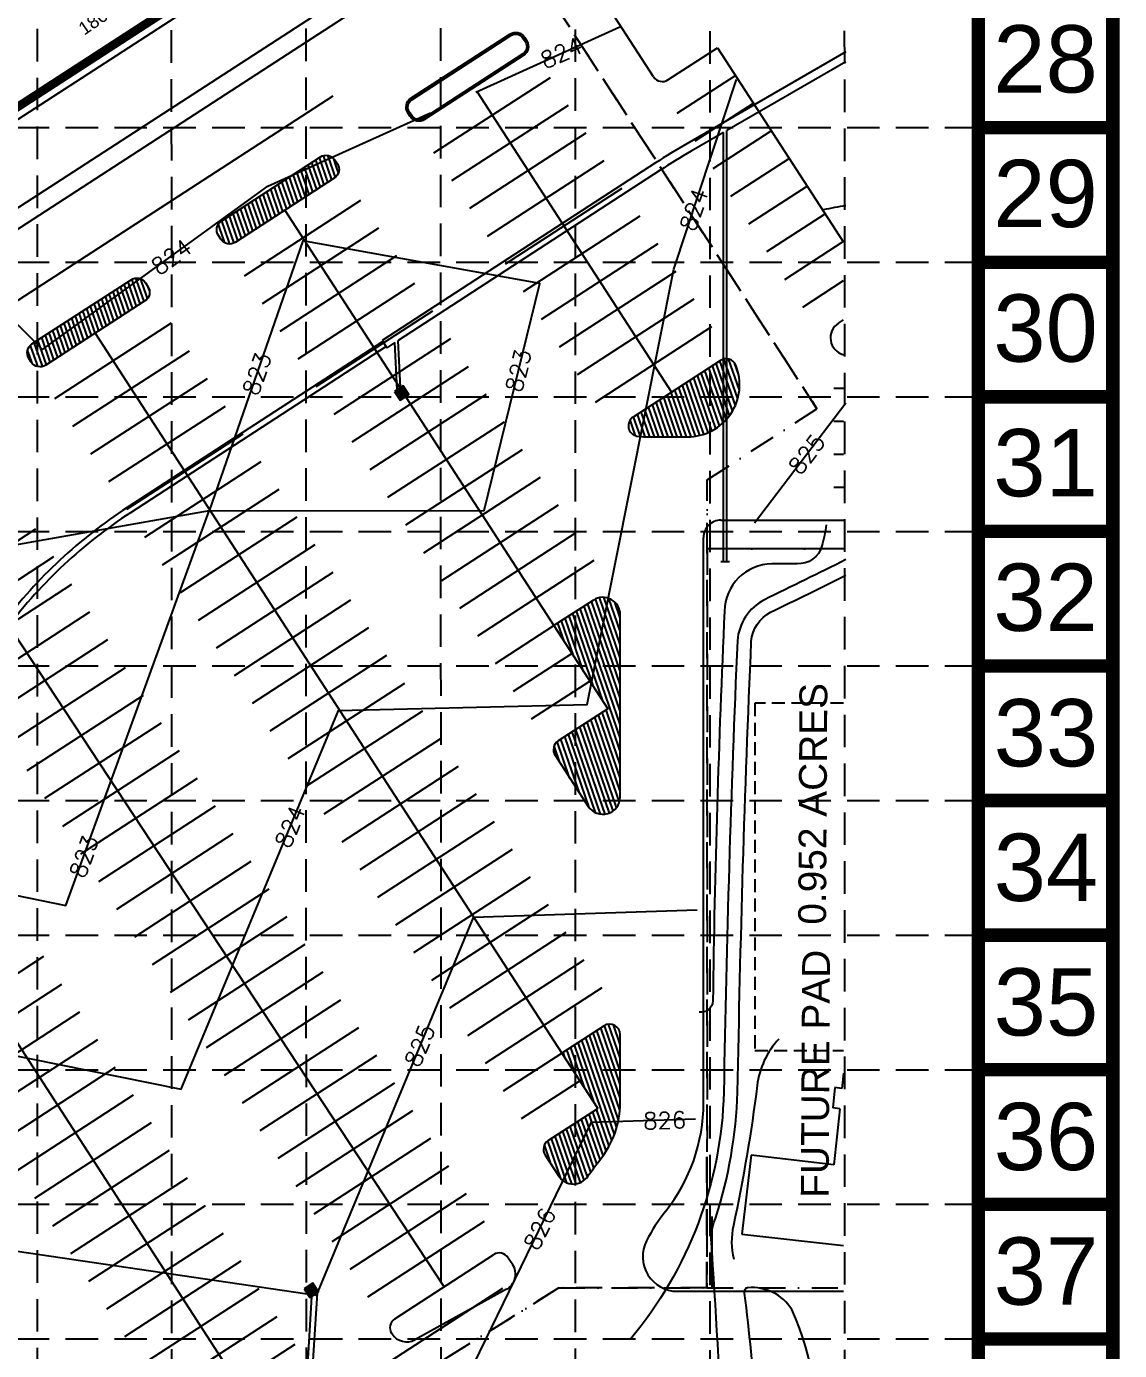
# Model space of a CAD drawing. Header units: inches. Extents: x -105549 to 5741, y -35602 to 5776.
# Drawn here: x 5426.8 to 5741.5, y 4298.7 to 4679.8 of the extents above; entities that cross this region are included whole.
import ezdxf
from ezdxf.enums import TextEntityAlignment as Align

# ---------------------------------------------------------------- set-up
doc = ezdxf.new("R2010")
doc.units = ezdxf.units.IN
doc.header["$LTSCALE"] = 30
doc.header["$MEASUREMENT"] = 0
for name, pattern in [('DASHDOT2', [0.5, 0.25, -0.125, 0, -0.125]), ('HIDDEN', [0.375, 0.25, -0.125]), ('HIDDEN2', [0.1875, 0.125, -0.0625]), ('SOLID', [0])]:
    doc.linetypes.add(name, pattern=pattern)
for name, color, linetype in [('A-SHELL-EXTWALL', 4, 'Continuous'), ('A-SITE-CURB', 2, 'Continuous'), ('A-SITE-PKSTRIPE', 7, 'Continuous'), ('A-SITE-PROPERTY', 6, 'DASHDOT2'), ('BASE', 7, 'Continuous'), ('Buildings', 3, 'Continuous'), ('Buildings Inner lines', 213, 'Continuous'), ('C-BLDG-OTLN', 8, 'Continuous'), ('GRID', 254, 'HIDDEN'), ('LAND', 3, 'Continuous'), ('p_lots', 3, 'Continuous'), ('SANITARY', 7, 'Continuous'), ('SITE-PARKING NOTES', 7, 'Continuous'), ('x37001pst$0$p-stm', 5, 'Continuous'), ('x37001pst$0$P-STM-INLET', 4, 'Continuous'), ('x37001pto$0$P-CONT-LAND', 1, 'Continuous'), ('x37001pto$0$P-CONT-MJR', 1, 'Continuous'), ('x37001pto$0$P-CONT-MNR', 1, 'Continuous'), ('x37001pto$0$P-CONT-TXT', 1, 'Continuous')]:
    doc.layers.add(name, color=color, linetype=linetype)
doc.styles.get("Standard").update_dxf_attribs({"font": 'ARIAL.TTF'})
doc.styles.add('x37001pto$0$L80', font='simplex', dxfattribs={"height": 4.8})
pattern_1 = [(108.99734, (7763.0714, -869.9466), (-1.18191711, -0.40690531), [])]
pattern_2 = [(108.99734, (7763.0714, -869.9466), (-1.18191711, -0.40690531), [])]

msp = doc.modelspace()

# ---------------------------------------------------------------- hatches: boundary and pattern name
at = {"layer": 'A-SITE-PKSTRIPE'}
h = msp.add_hatch(dxfattribs=at)
h.set_pattern_fill('ANSI31', scale=10, angle=423.9973, style=0)
h.set_pattern_definition(pattern_1)
edge = h.paths.add_edge_path()
edge.add_arc((5485.23, 4620.16), 3, 212.949, 302.949, ccw=False)
edge.add_line((5482.71, 4618.53), (5482.01, 4619.61))
edge.add_arc((5484.52, 4621.24), 3, 122.949, 212.949, ccw=False)
edge.add_line((5482.89, 4623.76), (5511.42, 4642.25))
edge.add_arc((5513.05, 4639.74), 3, 32.949, 122.949, ccw=False)
edge.add_line((5515.57, 4641.37), (5516.28, 4640.28))
edge.add_arc((5513.76, 4638.65), 3, 302.949, 392.949, ccw=False)
edge.add_line((5515.39, 4636.13), (5486.86, 4617.64))
h = msp.add_hatch(dxfattribs=at)
h.set_pattern_fill('ANSI31', scale=10, angle=423.9973, style=0)
h.set_pattern_definition(pattern_1)
edge = h.paths.add_edge_path()
edge.add_arc((5430.68, 4584.81), 3, 212.949, 302.949, ccw=False)
edge.add_line((5428.16, 4583.17), (5427.46, 4584.26))
edge.add_arc((5429.98, 4585.89), 3, 122.949, 212.949, ccw=False)
edge.add_line((5428.35, 4588.41), (5456.88, 4606.9))
edge.add_arc((5458.51, 4604.38), 3, 32.949, 122.949, ccw=False)
edge.add_line((5461.03, 4606.02), (5461.73, 4604.93))
edge.add_arc((5459.21, 4603.3), 3, 302.949, 392.949, ccw=False)
edge.add_line((5460.84, 4600.78), (5432.31, 4582.29))
h = msp.add_hatch(dxfattribs=at)
h.set_pattern_fill('ANSI31', scale=10, angle=63.9973, style=0)
h.set_pattern_definition(pattern_2)
edge = h.paths.add_edge_path()
edge.add_line((5605.18, 4561.66), (5617.1, 4561.66))
edge.add_arc((5617.1, 4576.66), 15, 269.9973, 382.0225)
edge.add_arc((5628.22, 4581.16), 3, 382.0225, 482.949)
edge.add_line((5626.59, 4583.68), (5601.43, 4567.37))
edge.add_arc((5603.06, 4564.85), 3, 122.949, 259.8124)
edge.add_arc((5605.18, 4576.66), 15, 259.8124, 269.9973)
h = msp.add_hatch(dxfattribs=at)
h.set_pattern_fill('ANSI31', scale=10, angle=63.9973, style=0)
h.set_pattern_definition(pattern_2)
edge = h.paths.add_edge_path()
edge.add_line((5578.63, 4507.31), (5594.13, 4483.39))
edge.add_line((5594.13, 4483.39), (5579.86, 4474.15))
edge.add_arc((5581.5, 4471.63), 3, 122.949, 212.949)
edge.add_line((5578.98, 4470), (5588.51, 4455.29))
edge.add_arc((5592.71, 4458.01), 5, 212.949, 359.9973)
edge.add_line((5597.71, 4458.01), (5597.71, 4510.48))
edge.add_arc((5592.71, 4510.48), 5, 359.9973, 482.949)
edge.add_line((5589.99, 4514.67), (5578.63, 4507.31))
h = msp.add_hatch(dxfattribs=at)
h.set_pattern_fill('ANSI31', scale=10, angle=63.9973, style=0)
h.set_pattern_definition(pattern_2)
h.paths.add_polyline_path([(5580.92, 4384.26), (5591.25, 4368.32), (5576.99, 4359.07, 0.414119), (5576.1, 4354.92), (5580.04, 4348.85, 0.538011), (5588.39, 4348.78, -0.020666), (5592.01, 4353.7, 0.170308), (5597.7, 4369.95), (5597.7, 4389.62, 0.594652), (5593.07, 4392.14)])
at = {"layer": 'x37001pst$0$P-STM-INLET'}
for points in [[(5532.74, 4574.71), (5534.38, 4572.19), (5536.89, 4573.82), (5535.26, 4576.34)], [(5506.74, 4316.4), (5508.37, 4313.89), (5510.89, 4315.52), (5509.26, 4318.04)]]:
    msp.add_hatch(color=5, dxfattribs=at).paths.add_polyline_path(points)

# ---------------------------------------------------------------- linework, layer by layer
at = {"layer": 'A-SHELL-EXTWALL', "color": 7}
for p, q in [((5662, 4378.46), (5661.54, 4374.11)), ((5659.55, 4374.35), (5658.93, 4368.48)), ((5661.54, 4374.11), (5659.55, 4374.35)), ((5660.91, 4368.24), (5658.93, 4368.48)), ((5660.91, 4368.24), (5659.19, 4352.09)), ((5635.4, 4354.91), (5632.7, 4332.14)), ((5659.19, 4352.09), (5635.4, 4354.91)), ((5632.7, 4332.14), (5662, 4328.86))]:
    msp.add_line(p, q, dxfattribs=at)
at = {"layer": 'A-SITE-CURB', "color": 7}
for p, q in [((5408.31, 4611.17), (5521.58, 4684.59)), ((5413.82, 4620.82), (5511.03, 4683.83)), ((5607.3, 4665.32), (5596.18, 4682.47)), ((5611.45, 4664.43), (5625.72, 4673.68)), ((5625.72, 4673.68), (5662, 4617.69)), ((5626.71, 4537.66), (5662, 4537.66)), ((5621.7, 4369.94), (5621.71, 4532.66)), ((5532.78, 4307.78), (5561.31, 4326.27)), ((5565.46, 4325.38), (5566.76, 4323.37)), ((5564.98, 4316.27), (5538.62, 4301.77)), ((5614.18, 4315.7), (5662, 4315.7)), ((5531.89, 4303.63), (5532.02, 4303.43))]:
    msp.add_line(p, q, dxfattribs=at)
for points in [[(5541.4, 4652.99, -0.414214), (5537.25, 4653.88), (5536.55, 4654.97, -0.414214), (5537.44, 4659.11), (5565.97, 4677.61, -0.414214), (5570.12, 4676.72), (5570.82, 4675.64, -0.414214), (5569.93, 4671.49)], [(5541.13, 4653.41, -0.414214), (5537.67, 4654.15), (5536.97, 4655.24, -0.414214), (5537.71, 4658.7), (5566.24, 4677.19, -0.414214), (5569.7, 4676.45), (5570.4, 4675.36, -0.414214), (5569.66, 4671.91)]]:
    msp.add_lwpolyline(points, format="xyb", close=True, dxfattribs=at)
for centre, radius, start, end in [((5609.82, 4666.95), 3, 212.949, 302.949), ((5626.71, 4532.66), 5, 89.9973, 179.9973), ((5571.7, 4369.95), 50, 321.3365, 359.9973), ((5649.79, 4307.47), 50, 141.3365, 152.8869), ((5614.18, 4325.7), 10, 152.8869, 269.9973), ((5562.94, 4323.75), 3, 32.949, 122.949), ((5562.57, 4320.65), 5, 298.814, 32.949), ((5534.41, 4305.26), 3, 122.949, 212.9491), ((5536.21, 4306.15), 5, 212.9491, 298.814)]:
    msp.add_arc(centre, radius, start, end, dxfattribs=at)
at = {"layer": 'A-SITE-PKSTRIPE', "color": 7}
for p, q in [((5544.05, 4643.39), (5577.62, 4665.15)), ((5614.1, 4654.83), (5630.88, 4665.71)), ((5556.49, 4660.98), (5612.51, 4574.55)), ((5619.27, 4646.86), (5636.05, 4657.73)), ((5619.27, 4646.86), (5636.05, 4657.73)), ((5549.22, 4635.42), (5582.79, 4657.17)), ((5549.22, 4635.42), (5582.79, 4657.17)), ((5554.39, 4627.45), (5587.95, 4649.2)), ((5554.39, 4627.45), (5587.95, 4649.2)), ((5624.43, 4638.88), (5641.22, 4649.76)), ((5559.55, 4619.47), (5593.12, 4641.23)), ((5559.55, 4619.47), (5593.12, 4641.23)), ((5629.6, 4630.91), (5646.38, 4641.79)), ((5564.72, 4611.5), (5598.29, 4633.26)), ((5564.72, 4611.5), (5598.29, 4633.26)), ((5634.77, 4622.94), (5651.55, 4633.82)), ((5634.77, 4622.94), (5651.55, 4633.82)), ((5489.51, 4608.04), (5523.07, 4629.79)), ((5501.12, 4626.89), (5578.63, 4507.31)), ((5569.89, 4603.53), (5603.45, 4625.29)), ((5639.93, 4614.97), (5656.72, 4625.85)), ((5494.68, 4600.07), (5528.24, 4621.82)), ((5494.68, 4600.07), (5528.24, 4621.82)), ((5575.06, 4595.56), (5608.62, 4617.31)), ((5645.1, 4607), (5661.88, 4617.87)), ((5499.84, 4592.09), (5533.41, 4613.85)), ((5499.84, 4592.09), (5533.41, 4613.85)), ((5580.22, 4587.59), (5613.79, 4609.34)), ((5505.01, 4584.12), (5538.58, 4605.88)), ((5505.01, 4584.12), (5538.58, 4605.88)), ((5650.27, 4599.02), (5662, 4606.63)), ((5650.27, 4599.02), (5662, 4606.63)), ((5585.39, 4579.61), (5618.96, 4601.37)), ((5510.18, 4576.15), (5543.74, 4597.9)), ((5510.18, 4576.15), (5543.74, 4597.9)), ((5434.96, 4572.68), (5468.53, 4594.44)), ((5590.56, 4571.64), (5624.12, 4593.4)), ((5660.53, 4594.35), (5662, 4595.31)), ((5446.58, 4591.53), (5580.92, 4384.26)), ((5515.34, 4568.18), (5548.91, 4589.93)), ((5440.13, 4564.71), (5473.7, 4586.47)), ((5440.13, 4564.71), (5473.7, 4586.47)), ((5520.51, 4560.21), (5554.08, 4581.96)), ((5445.3, 4556.74), (5478.86, 4578.5)), ((5445.3, 4556.74), (5478.86, 4578.5)), ((5525.68, 4552.23), (5559.24, 4573.99)), ((5659.25, 4575.66), (5662, 4575.66)), ((5450.46, 4548.77), (5484.03, 4570.52)), ((5450.46, 4548.77), (5484.03, 4570.52)), ((5530.84, 4544.26), (5564.41, 4566.02)), ((5659.25, 4566.16), (5662, 4566.16)), ((5455.63, 4540.8), (5489.2, 4562.55)), ((5455.63, 4540.8), (5489.2, 4562.55)), ((5547.04, 4317.02), (5390.27, 4555.04)), ((5536.01, 4536.29), (5569.58, 4558.05)), ((5659.25, 4556.66), (5662, 4556.66)), ((5460.8, 4532.82), (5494.36, 4554.58)), ((5541.18, 4528.32), (5574.74, 4550.07)), ((5541.18, 4528.32), (5574.74, 4550.07)), ((5659.25, 4547.16), (5662, 4547.16)), ((5465.96, 4524.85), (5499.53, 4546.61)), ((5546.34, 4520.35), (5579.91, 4542.1)), ((5546.34, 4520.35), (5579.91, 4542.1)), ((5471.13, 4516.88), (5504.7, 4538.64)), ((5395.92, 4513.42), (5429.49, 4535.17)), ((5395.92, 4513.42), (5429.49, 4535.17)), ((5551.51, 4512.37), (5585.08, 4534.13)), ((5551.51, 4512.37), (5585.08, 4534.13)), ((5476.3, 4508.91), (5509.87, 4530.66)), ((5401.09, 4505.44), (5434.65, 4527.2)), ((5401.09, 4505.44), (5434.65, 4527.2)), ((5556.68, 4504.4), (5590.25, 4526.16)), ((5556.68, 4504.4), (5590.25, 4526.16)), ((5337.49, 4520.83), (5528.67, 4225.86)), ((5481.47, 4500.94), (5515.03, 4522.69)), ((5406.25, 4497.47), (5439.82, 4519.23)), ((5486.63, 4492.96), (5520.2, 4514.72)), ((5486.63, 4492.96), (5520.2, 4514.72)), ((5411.42, 4489.5), (5444.99, 4511.25)), ((5491.8, 4484.99), (5525.37, 4506.75)), ((5491.8, 4484.99), (5525.37, 4506.75)), ((5561.85, 4496.43), (5578.63, 4507.31)), ((5416.59, 4481.53), (5450.15, 4503.28)), ((5496.97, 4477.02), (5530.53, 4498.78)), ((5496.97, 4477.02), (5530.53, 4498.78)), ((5567.01, 4488.46), (5583.8, 4499.34)), ((5421.75, 4473.56), (5455.32, 4495.31)), ((5502.13, 4469.05), (5535.7, 4490.8)), ((5502.13, 4469.05), (5535.7, 4490.8)), ((5572.18, 4480.49), (5588.96, 4491.36)), ((5426.92, 4465.58), (5460.49, 4487.34)), ((5507.3, 4461.08), (5540.87, 4482.83)), ((5432.09, 4457.61), (5465.65, 4479.37)), ((5432.09, 4457.61), (5465.65, 4479.37)), ((5512.47, 4453.1), (5546.03, 4474.86)), ((5437.25, 4449.64), (5470.82, 4471.4)), ((5437.25, 4449.64), (5470.82, 4471.4)), ((5442.42, 4441.67), (5475.99, 4463.42)), ((5442.42, 4441.67), (5475.99, 4463.42)), ((5517.63, 4445.13), (5551.2, 4466.89)), ((5522.8, 4437.16), (5556.37, 4458.92)), ((5447.59, 4433.7), (5481.15, 4455.45)), ((5447.59, 4433.7), (5481.15, 4455.45)), ((5527.97, 4429.19), (5561.53, 4450.94)), ((5452.76, 4425.72), (5486.32, 4447.48)), ((5533.14, 4421.22), (5566.7, 4442.97)), ((5533.14, 4421.22), (5566.7, 4442.97)), ((5457.92, 4417.75), (5491.49, 4439.51)), ((5538.3, 4413.24), (5571.87, 4435)), ((5538.3, 4413.24), (5571.87, 4435)), ((5463.09, 4409.78), (5496.66, 4431.54)), ((5543.47, 4405.27), (5577.04, 4427.03)), ((5543.47, 4405.27), (5577.04, 4427.03)), ((5468.26, 4401.81), (5501.82, 4423.56)), ((5548.64, 4397.3), (5582.2, 4419.06)), ((5473.42, 4393.84), (5506.99, 4415.59)), ((5398.21, 4390.37), (5431.78, 4412.13)), ((5553.8, 4389.33), (5587.37, 4411.08)), ((5478.59, 4385.86), (5512.16, 4407.62)), ((5478.59, 4385.86), (5512.16, 4407.62)), ((5403.38, 4382.4), (5436.94, 4404.15)), ((5558.97, 4381.36), (5592.54, 4403.11)), ((5483.76, 4377.89), (5517.32, 4399.65)), ((5483.76, 4377.89), (5517.32, 4399.65)), ((5408.54, 4374.43), (5442.11, 4396.18)), ((5488.92, 4369.92), (5522.49, 4391.68)), ((5488.92, 4369.92), (5522.49, 4391.68)), ((5413.71, 4366.45), (5447.28, 4388.21)), ((5494.09, 4361.95), (5527.66, 4383.7)), ((5564.14, 4373.38), (5580.92, 4384.26)), ((5580.92, 4384.26), (5591.25, 4368.32)), ((5418.88, 4358.48), (5452.44, 4380.24)), ((5499.26, 4353.98), (5532.82, 4375.73)), ((5569.3, 4365.41), (5586.09, 4376.29)), ((5424.05, 4350.51), (5457.61, 4372.27)), ((5424.05, 4350.51), (5457.61, 4372.27)), ((5576.99, 4359.07), (5591.25, 4368.32)), ((5429.21, 4342.54), (5462.78, 4364.29)), ((5429.21, 4342.54), (5462.78, 4364.29)), ((5504.43, 4346), (5537.99, 4367.76)), ((5509.59, 4338.03), (5543.16, 4359.79)), ((5434.38, 4334.57), (5467.95, 4356.32)), ((5434.38, 4334.57), (5467.95, 4356.32)), ((5514.76, 4330.06), (5548.33, 4351.82)), ((5439.55, 4326.59), (5473.11, 4348.35)), ((5519.93, 4322.09), (5553.49, 4343.84)), ((5519.93, 4322.09), (5553.49, 4343.84)), ((5444.71, 4318.62), (5478.28, 4340.38)), ((5525.09, 4314.12), (5558.66, 4335.87)), ((5449.88, 4310.65), (5483.45, 4332.41)), ((5455.05, 4302.68), (5488.61, 4324.43)), ((5460.21, 4294.71), (5493.78, 4316.46)), ((5465.38, 4286.73), (5498.95, 4308.49)), ((5465.38, 4286.73), (5498.95, 4308.49)), ((5470.55, 4278.76), (5504.11, 4300.52))]:
    msp.add_line(p, q, dxfattribs=at)
for points in [[(5486.86, 4617.64, -0.414214), (5482.71, 4618.53), (5482.01, 4619.61, -0.414214), (5482.89, 4623.76), (5511.42, 4642.25, -0.414214), (5515.57, 4641.37), (5516.28, 4640.28, -0.414214), (5515.39, 4636.13)], [(5432.31, 4582.29, -0.414214), (5428.16, 4583.17), (5427.46, 4584.26, -0.414214), (5428.35, 4588.41), (5456.88, 4606.9, -0.414214), (5461.03, 4606.02), (5461.73, 4604.93, -0.414214), (5460.84, 4600.78)], [(5605.18, 4561.66), (5617.1, 4561.66, 0.53185), (5631, 4582.28, 0.471239), (5626.59, 4583.68), (5601.43, 4567.37, 0.680003), (5602.53, 4561.9, 0.04447)], [(5578.63, 4507.31), (5594.13, 4483.39), (5579.86, 4474.15, 0.414214), (5578.98, 4470), (5588.51, 4455.29, 0.747064), (5597.71, 4458.01), (5597.71, 4510.48, 0.594652), (5589.99, 4514.67)]]:
    msp.add_lwpolyline(points, format="xyb", close=True, dxfattribs=at)
msp.add_lwpolyline([(5576.99, 4359.07, 0.414214), (5576.1, 4354.92), (5580.04, 4348.85, 0.538011), (5588.39, 4348.78, -0.020666), (5592.01, 4353.7, 0.170308), (5597.7, 4369.95), (5597.7, 4389.62, 0.594652), (5593.07, 4392.14), (5580.92, 4384.26)], format="xyb", dxfattribs=at)
msp.add_arc((5663.25, 4590.16), 5, 122.949, 255.5953, dxfattribs=at)
at = {"layer": 'A-SITE-PROPERTY', "color": 7}
for p, q in [((5654.35, 4569.75), (5570.81, 4698.64)), ((5654.35, 4569.75), (5570.81, 4698.64)), ((5654.35, 4569.75), (5570.81, 4698.64)), ((5570.81, 4698.64), (5654.35, 4569.75)), ((5622.77, 4549.28), (5654.35, 4569.75)), ((5622.77, 4549.28), (5654.35, 4569.75)), ((5622.77, 4549.28), (5654.35, 4569.75)), ((5622.77, 4549.28), (5654.35, 4569.75)), ((5622.7, 4316.72), (5622.77, 4549.28)), ((5622.76, 4529.43), (5622.77, 4549.28)), ((5622.76, 4529.43), (5622.77, 4549.28)), ((5622.76, 4529.43), (5622.77, 4549.28)), ((5622.7, 4316.72), (5622.71, 4529.43)), ((5622.7, 4316.72), (5622.71, 4529.43)), ((5622.7, 4316.72), (5622.71, 4529.43)), ((5622.71, 4529.43), (5622.76, 4529.43)), ((5622.71, 4529.43), (5622.76, 4529.43)), ((5622.71, 4529.43), (5622.76, 4529.43)), ((5534.3, 4288.12), (5580.07, 4316.72)), ((5534.3, 4288.12), (5580.07, 4316.72)), ((5534.3, 4288.12), (5580.07, 4316.72)), ((5580.07, 4316.72), (5534.3, 4288.12)), ((5580.07, 4316.72), (5622.7, 4316.72)), ((5580.07, 4316.72), (5622.7, 4316.72)), ((5580.07, 4316.72), (5622.7, 4316.72)), ((5622.7, 4316.72), (5580.07, 4316.72))]:
    msp.add_line(p, q, dxfattribs=at)
msp.add_lwpolyline([(5662, 4529.43), (5622.71, 4529.43), (5622.7, 4316.72), (5662, 4316.72)], dxfattribs=at)
at = {"layer": 'BASE', "const_width": 3.87}
for points in [[(5739.54, 3294.75), (5739.54, 5774.15), (4189.91, 5774.15), (4189.91, 3294.75)], [(5700.8, 3333.49), (5700.8, 5735.41), (4228.65, 5735.41), (4228.65, 3333.49)]]:
    msp.add_lwpolyline(points, close=True, dxfattribs=at)
for points in [[(5739.54, 4650.67), (5700.8, 4650.67)], [(5739.54, 4611.93), (5700.8, 4611.93)], [(5739.54, 4573.19), (5700.8, 4573.19)], [(5739.54, 4534.45), (5700.8, 4534.45)], [(5739.54, 4495.71), (5700.8, 4495.71)], [(5739.54, 4456.97), (5700.8, 4456.97)], [(5739.54, 4418.23), (5700.8, 4418.23)], [(5739.54, 4379.49), (5700.8, 4379.49)], [(5739.54, 4340.74), (5700.8, 4340.74)], [(5739.54, 4302), (5700.8, 4302)]]:
    msp.add_lwpolyline(points, dxfattribs=at)
at = {"layer": 'Buildings', "color": 7}
msp.add_line((5624.14, 4337.19), (5624.14, 4316.7), dxfattribs=at)
msp.add_lwpolyline([(5445.6, 4855.19), (5531.54, 4722.61), (5375.46, 4621.44), (5275.38, 4775.85), (5296.36, 4789.44), (5310.5, 4767.63)], close=True, dxfattribs=at)
at = {"layer": 'Buildings Inner lines', "color": 7, "const_width": 2.5}
msp.add_lwpolyline([(5444.72, 4851.04), (5527.39, 4723.49), (5376.34, 4625.59), (5279.53, 4774.96), (5295.47, 4785.3), (5309.61, 4763.48)], close=True, dxfattribs=at)
at = {"layer": 'C-BLDG-OTLN', "color": 7, "linetype": 'HIDDEN2'}
msp.add_lwpolyline([(5662, 4485.01), (5636.43, 4485.01), (5636.43, 4385.01), (5662, 4385.01)], dxfattribs=at)
at = {"layer": 'GRID', "color": 253, "linetype": 'HIDDEN', "ltscale": 1.25}
for p, q in [((5430.08, 3488.47), (5429.78, 5736.28)), ((5468.61, 3488.06), (5468.53, 5736.28)), ((5507.39, 3488.54), (5507.27, 5736.28)), ((5546.2, 3488.67), (5546.01, 5736.28)), ((5584.86, 3488.33), (5584.75, 5736.28)), ((5623.69, 3487.82), (5623.49, 5736.28)), ((5662.46, 3487.93), (5662.23, 5736.28)), ((4228.65, 4650.67), (5700.8, 4650.67)), ((4228.65, 4611.93), (5700.8, 4611.93)), ((4228.65, 4573.19), (5700.8, 4573.19)), ((4228.65, 4534.45), (5700.8, 4534.45)), ((4228.65, 4495.71), (5700.8, 4495.71)), ((4228.65, 4456.97), (5700.8, 4456.97)), ((4228.65, 4418.23), (5700.8, 4418.23)), ((4228.65, 4379.49), (5700.8, 4379.49)), ((4228.65, 4340.74), (5700.8, 4340.74)), ((4228.65, 4302), (5700.8, 4302))]:
    msp.add_line(p, q, dxfattribs=at)
at = {"layer": 'LAND', "color": 7}
msp.add_line((5624.14, 4323.15), (5624.14, 4337.19), dxfattribs=at)
at = {"layer": 'p_lots', "color": 7}
for p, q in [((5662, 4529.47), (5622.76, 4529.41)), ((5475.4, 4259.27), (5563.88, 4316.61))]:
    msp.add_line(p, q, dxfattribs=at)
at = {"layer": 'SANITARY', "color": 32, "linetype": 'SOLID'}
msp.add_lwpolyline([(5283.41, 4561.62), (5307.12, 4525.03), (5515.05, 4659.81)], dxfattribs=at)
at = {"layer": 'x37001pst$0$p-stm', "color": 5}
for p, q in [((5662.7, 4672.51), (5616.87, 4646.05)), ((5662.7, 4669.62), (5628.42, 4649.83)), ((5627.42, 4649.26), (5618.12, 4643.89)), ((5627.42, 4525.71), (5627.42, 4649.26)), ((5628.42, 4525.71), (5628.42, 4649.83)), ((5607.88, 4640.54), (5529.18, 4589.43)), ((5609.24, 4638.45), (5533.77, 4589.43)), ((5529.38, 4589.12), (5455.75, 4541.29)), ((5534.49, 4575.84), (5533.77, 4589.43)), ((5530.34, 4587.65), (5456.7, 4539.82)), ((5532.81, 4588.8), (5530.54, 4587.33)), ((5533.52, 4575.21), (5532.81, 4588.8)), ((5629.17, 4525.71), (5626.67, 4525.71)), ((5510.42, 4315.21), (5502.53, 4187.06)), ((5508.85, 4314.2), (5500.98, 4186.29))]:
    msp.add_line(p, q, dxfattribs=at)
at = {"layer": 'x37001pst$0$p-stm', "color": 5, "flags": 128}
msp.add_lwpolyline([(5529.18, 4589.43), (5530.54, 4587.33)], dxfattribs=at)
at = {"layer": 'x37001pst$0$p-stm', "color": 5}
for centre, radius, start, end in [((5717.49, 4471.76), 201.25, 119.9999, 123.0026), ((5717.49, 4471.76), 198.75, 119.9999, 123.0026), ((5532.48, 4423.15), 140.88, 123.0026, 143.0026), ((5532.48, 4423.15), 139.12, 123.0026, 143.0026)]:
    msp.add_arc(centre, radius, start, end, dxfattribs=at)
at = {"layer": 'x37001pst$0$P-STM-INLET', "color": 5, "flags": 128}
for points in [[(5532.74, 4574.71), (5534.38, 4572.19), (5536.89, 4573.82), (5535.26, 4576.34)], [(5506.74, 4316.4), (5508.37, 4313.89), (5510.89, 4315.52), (5509.26, 4318.04)]]:
    msp.add_lwpolyline(points, close=True, dxfattribs=at)
at = {"layer": 'x37001pto$0$P-CONT-LAND', "color": 43, "flags": 128}
for points, elevation in [([(5662.7, 4628.19, 0.011903), (5656.17, 4627.02)], 825), ([(5657.06, 4536.33, -0.029304), (5655.79, 4530.25, -0.352362), (5648.62, 4525.13, 0.000002), (5641.39, 4525.1, 0.408774), (5627.75, 4511.46, 0.008127), (5624.39, 4399.28, -0.448198), (5620.41, 4396.06, -0.557432)], 826), ([(5662.7, 4526.31, -0.002824), (5639.23, 4514.77, 0.25919), (5631.46, 4502.99, 0.006521), (5627.53, 4373.07, -0.169924), (5600.65, 4301.96)], 827), ([(5616.93, 4180.09, 0.24383), (5629.26, 4209.74, 0.01201), (5623.89, 4330.77, -0.104529), (5625.29, 4336.94, 0.066743), (5631.53, 4372.99, -0.006519), (5635.45, 4502.75, -0.256316), (5641.03, 4511.2, 0.002602), (5662.7, 4521.84, 0.002602)], 828), ([(5643.36, 4388.3, 0.156794), (5637.14, 4374.94, -0.022363), (5630.3, 4334.62, 0.120127), (5630.46, 4324.97, -1.060385)], 829), ([(5633.42, 4315.15, -0.027514), (5638.13, 4247.74, 0.457801), (5639.53, 4246.91, 0.244769), (5653.11, 4264.75, 0.151688), (5647.1, 4310.48, 0.280592), (5634.5, 4316.73, 0.431238), (5633.42, 4315.15, 0.681629)], 829)]:
    msp.add_lwpolyline(points, format="xyb", dxfattribs=dict(at, elevation=elevation))
at = {"layer": 'x37001pto$0$P-CONT-MJR', "color": 43, "elevation": 825, "flags": 128}
for points in [[(5636.35, 4536.95), (5662.7, 4571.45)], [(5619.91, 4425.38), (5555.34, 4423.34), (5510.18, 4314.47), (5424.07, 4327.19), (5387.16, 4286.82), (5382.61, 4175.22), (5376.36, 4047.29)]]:
    msp.add_lwpolyline(points, dxfattribs=at)
at = {"layer": 'x37001pto$0$P-CONT-MNR', "color": 43, "flags": 128}
for points, elevation in [([(5597.6, 4679.55), (5556.11, 4660.82)], 824), ([(5344.88, 4038.09), (5353.98, 4224.6), (5343.87, 4291.86), (5302.55, 4317.89), (5348.27, 4329.56), (5383.89, 4391.56), (5471.29, 4373.86), (5516.65, 4482.9), (5588.2, 4484.65), (5613.17, 4609.95), (5631.23, 4664.49)], 824), ([(5126.68, 4405.11), (5126.68, 4405.11), (5126.68, 4405.11), (5203.54, 4471.25), (5379.42, 4585.47), (5405.07, 4602.77), (5416.55, 4601.61), (5431.35, 4586.83), (5496.23, 4633.79), (5543.05, 4654.92)], 824), ([(5479.32, 4540.38), (5558.51, 4540.45), (5574.6, 4605.77), (5506.36, 4618.08), (5479.32, 4540.38)], 823), ([(5231.82, 4324.78), (5319.94, 4368.11), (5346.3, 4445.57), (5438.1, 4426.78), (5479.32, 4540.38), (5375.44, 4522.01), (5346.3, 4445.57)], 823), ([(5410.79, 4083.88), (5414.07, 4146.12), (5450.66, 4275.58), (5542.09, 4267.05), (5589.48, 4364.39), (5619.42, 4365.34)], 826)]:
    msp.add_lwpolyline(points, dxfattribs=dict(at, elevation=elevation))

# ---------------------------------------------------------------- texts
at = {"layer": 'BASE'}
for s, p in [('28', (5720.18, 4670.46)), ('29', (5720.18, 4631.72)), ('30', (5720.18, 4592.98)), ('31', (5720.18, 4554.23)), ('32', (5720.18, 4515.49)), ('33', (5720.3, 4476.49)), ('34', (5720.3, 4437.75)), ('35', (5720.3, 4399.01)), ('36', (5720.3, 4360.27)), ('37', (5720.3, 4321.53))]:
    msp.add_text(s, height=19.37, dxfattribs=at).set_placement(p, align=Align.MIDDLE_CENTER)
at = {"layer": 'SITE-PARKING NOTES', "color": 7}
for s, insert, char_height, attachment_point, rotation in [("{\\fArial|b0|i0|c0|p34;186'}", (5446.35, 4681.41), 3.75, 5, 34.6773), ('{\\fArial|b0|i0|c0|p34;0.952 ACRES}', (5648.96, 4421.26), 8, 1, 89.6773), ('{\\fArial|b0|i0|c0|p34;FUTURE PAD}', (5649.71, 4342.64), 8, 1, 89.6773)]:
    msp.add_mtext(s, dxfattribs=dict(at, insert=insert, char_height=char_height, attachment_point=attachment_point, rotation=rotation))
at = {"layer": 'x37001pto$0$P-CONT-TXT', "color": 43, "style": 'x37001pto$0$L80'}
for s, rotation, p in [('824', 24.296, (5576.15, 4667.45, 828)), ('824', 71.1703, (5619.24, 4620.48, 828)), ('824', 35.894, (5464.94, 4607.92, 828)), ('823', 70.8164, (5493.38, 4573.17, 828)), ('823', 76.1643, (5569.28, 4574.17, 828)), ('825', 52.6326, (5649.6, 4550.33, 828)), ('824', 67.4129, (5502.57, 4442.86, 828)), ('823', 70.0558, (5443.47, 4434.23, 828)), ('825', 67.4732, (5539.87, 4379.82, 828)), ('826', 1.8133, (5604.41, 4362.3, 828)), ('826', 64.0421, (5574.02, 4327.08, 828))]:
    msp.add_text(s, height=4.8, rotation=rotation, dxfattribs=at).set_placement(p)

doc.saveas('drawing.dxf')
